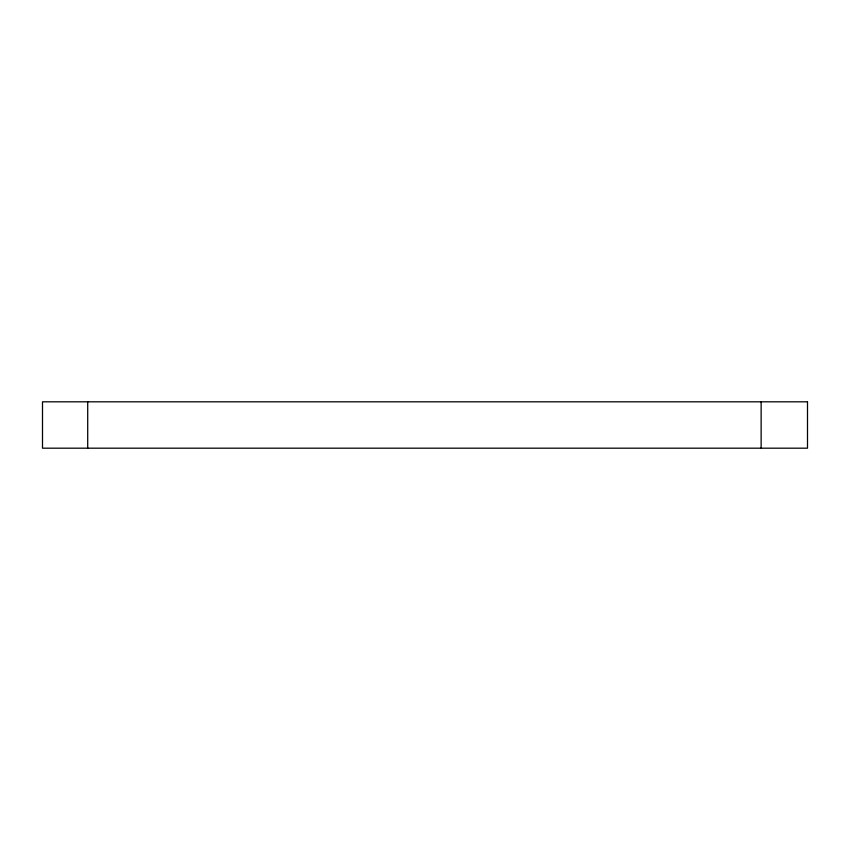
<?xml version="1.0" encoding="UTF-8"?>
<svg xmlns="http://www.w3.org/2000/svg" width="850" height="850" viewBox="0 0 850 850"><rect width="100%" height="100%" fill="white"/><g stroke="black" fill="none" stroke-linecap="round" stroke-linejoin="round"><path stroke-width="1.27" d="M761.133 401.816L761.133 448.184M87.709 401.816L87.709 448.184M807.5 401.816L42.5 401.816L42.5 448.184L807.5 448.184L807.5 401.816"/></g></svg>
